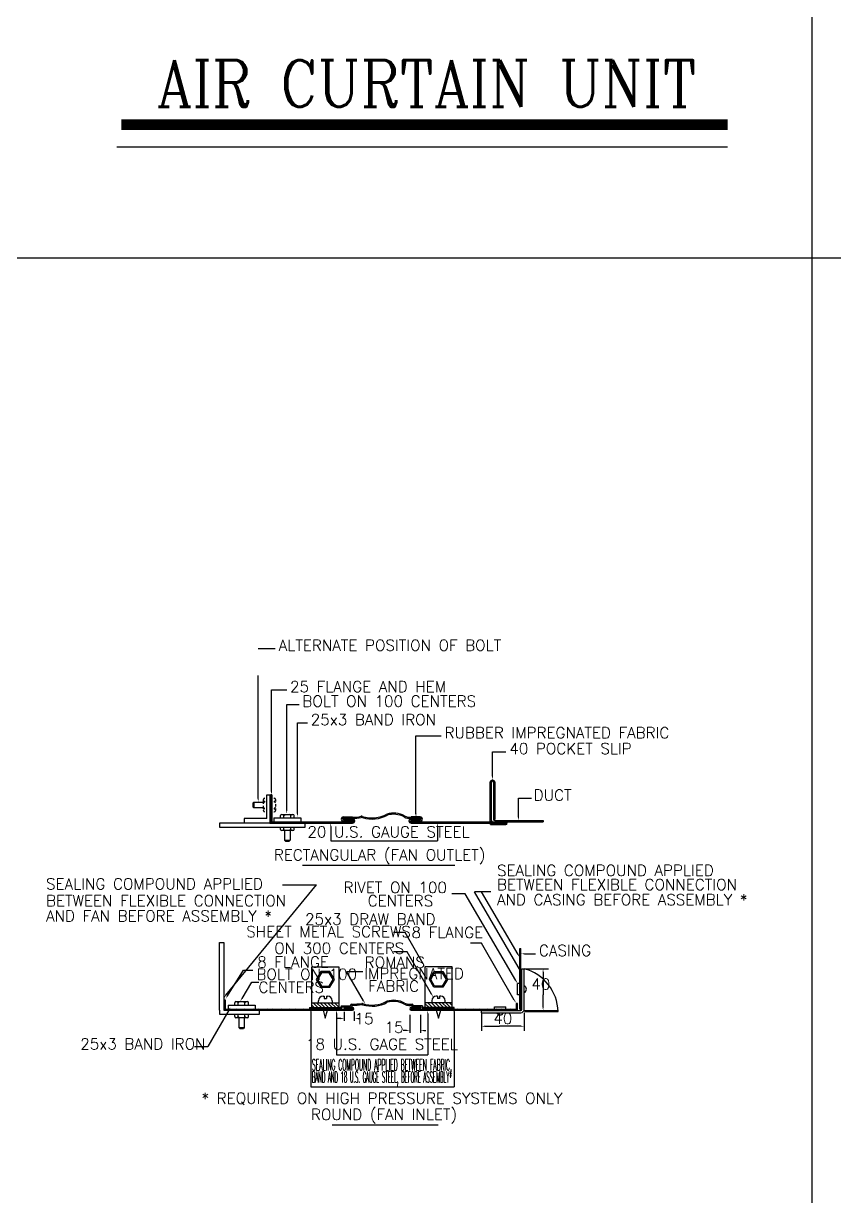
# Model space of a CAD drawing. Extents: x 594 to 813, y 174 to 240.
# Drawn here: x 631.46 to 639.49, y 210.34 to 221.95 of the extents above; entities that cross this region are included whole.
import ezdxf
from ezdxf.enums import TextEntityAlignment as Align

# ---------------------------------------------------------------- set-up
doc = ezdxf.new("R2010")
doc.units = 0
doc.header["$MEASUREMENT"] = 0
doc.linetypes.add('DASH3', pattern=[200, 100, -100])
doc.layers.get('0').update_dxf_attribs({"linetype": 'CONTINUOUS', "lineweight": 30})
for name, color, linetype in [('10_AC-TEXT', 3, 'CONTINUOUS'), ('LIGHT', 7, 'CONTINUOUS'), ('LIN-2', 7, 'CONTINUOUS'), ('T-TEXT', 3, 'CONTINUOUS'), ('Z20', 2, 'CONTINUOUS')]:
    doc.layers.add(name, color=color, linetype=linetype)
doc.layers.add('2', color=2, linetype='CONTINUOUS', lineweight=25)
doc.layers.add('AC.REF(S). PIPING', color=3, linetype='CONTINUOUS', lineweight=30)
doc.styles.add('AC', font='romans.shx', dxfattribs={"height": 0.2})
doc.styles.add('ROMANT', font='romanc.shx')

# ---------------------------------------------------------------- blocks, each defined once
blk = doc.blocks.new('*X234')
at = {"color": 0}
for p, q in [((7087, 23937), (7041, 23984)), ((7087, 23849), (7037, 23899)), ((7087, 23760), (7037, 23810)), ((7087, 23672), (7037, 23722)), ((7087, 23584), (7037, 23634)), ((7087, 23495), (7037, 23545)), ((7087, 23407), (7037, 23457)), ((7087, 23318), (7037, 23368)), ((7087, 23230), (7037, 23280)), ((7087, 23142), (7037, 23192)), ((7087, 23053), (7037, 23103)), ((7087, 22965), (7037, 23015)), ((7087, 22876), (7037, 22926)), ((7087, 22788), (7037, 22838))]:
    blk.add_line(p, q, dxfattribs=at)
blk = doc.blocks.new('*X235')
at = {"color": 0}
for p, q in [((10332, 22884), (10382, 22934)), ((10421, 22884), (10471, 22934)), ((10509, 22884), (10559, 22934)), ((10598, 22884), (10648, 22934))]:
    blk.add_line(p, q, dxfattribs=at)
blk = doc.blocks.new('A$C5DD3573E')
at = {"color": 7}
blk.add_line((-21708.841, -27.438), (-21708.841, -24087.558), dxfattribs=at)
at = {"layer": '10_AC-TEXT'}
blk.add_line((-25636.649, -17445.739), (-24767.842, -17445.739), dxfattribs=at)
at = {"layer": '2'}
blk.add_line((-27397.171, -9442.087), (-22398.772, -9442.087), dxfattribs=at)
at = {"layer": '2', "const_width": 86.713}
blk.add_lwpolyline([(-27361.211, -9262.41), (-22398.772, -9262.41)], dxfattribs=at)
at = {"layer": 'LIN-2', "color": 2}
for p, q in [((-24341.803, -14960.014), (-24341.803, -14640.512)), ((-24332.565, -14956.445), (-24332.565, -14643.284)), ((-24327.022, -14625.732), (-24319.632, -14625.732)), ((-24324.251, -14634.97), (-24322.404, -14634.97)), ((-24314.09, -14643.284), (-24314.09, -14947.207)), ((-24304.852, -14640.512), (-24304.852, -14947.207)), ((-26198.633, -14819.747), (-26198.633, -14782.775)), ((-26189.395, -14773.537), (-26185.784, -14773.537)), ((-26177.117, -14773.537), (-26170.919, -14773.537)), ((-26170.919, -14939.817), (-26170.919, -14745.823)), ((-26170.919, -14745.823), (-26146.901, -14745.823)), ((-26146.901, -14745.823), (-26146.901, -14976.768)), ((-26146.901, -14745.823), (-26137.663, -14745.823)), ((-26137.663, -14745.823), (-26137.663, -14976.768)), ((-26128.425, -14745.823), (-26137.663, -14745.823)), ((-26137.663, -14758.232), (-26128.425, -14748.995)), ((-26137.663, -14781.095), (-26128.425, -14771.857)), ((-26128.425, -14745.823), (-26128.425, -14967.531)), ((-26128.425, -14773.537), (-26125.048, -14773.537)), ((-26112.528, -14773.537), (-26109.95, -14773.537)), ((-26100.712, -14782.775), (-26100.712, -14800.902)), ((-26189.395, -14801.25), (-26198.633, -14791.547)), ((-26189.395, -14801.25), (-26198.633, -14810.953)), ((-26198.633, -14859.759), (-26198.633, -14835.037)), ((-26189.395, -14856.677), (-26198.633, -14846.974)), ((-26189.395, -14856.677), (-26198.633, -14866.38)), ((-26198.633, -14875.153), (-26198.633, -14870.363)), ((-26189.395, -14801.25), (-26183.865, -14801.25)), ((-26189.395, -14856.677), (-26185.784, -14856.677)), ((-26176.141, -14801.25), (-26170.919, -14801.25)), ((-26176.141, -14856.677), (-26170.919, -14856.677)), ((-26137.663, -14803.957), (-26128.425, -14794.719)), ((-26137.663, -14826.82), (-26128.425, -14817.582)), ((-26137.663, -14849.682), (-26128.425, -14840.444)), ((-26137.663, -14872.544), (-26128.425, -14863.307)), ((-26128.425, -14801.25), (-26124.089, -14801.25)), ((-26128.425, -14856.677), (-26125.048, -14856.677)), ((-26114.446, -14856.677), (-26109.95, -14856.677)), ((-26113.487, -14801.25), (-26109.95, -14801.25)), ((-26109.95, -14801.25), (-26100.712, -14791.547)), ((-26109.95, -14801.25), (-26100.712, -14810.953)), ((-26109.95, -14856.677), (-26100.712, -14846.974)), ((-26109.95, -14856.677), (-26100.712, -14866.38)), ((-26100.712, -14820.919), (-26100.712, -14839.763)), ((-26100.712, -14856.245), (-26100.712, -14875.153)), ((-26170.919, -14939.817), (-26355.675, -14939.817)), ((-26355.675, -14939.817), (-26355.675, -14976.768)), ((-26189.395, -14884.39), (-26188.678, -14884.39)), ((-26176.141, -14884.39), (-26170.919, -14884.39)), ((-26137.663, -14895.407), (-26128.425, -14886.169)), ((-26137.663, -14918.269), (-26128.425, -14909.031)), ((-26137.663, -14941.132), (-26128.425, -14931.894)), ((-26137.663, -14963.994), (-26128.425, -14954.756)), ((-26137.374, -14976.768), (-26128.136, -14967.531)), ((-26128.425, -14884.39), (-26124.089, -14884.39)), ((-26128.425, -14967.531), (-25468.846, -14967.531)), ((-26121.043, -14976.768), (-26111.805, -14967.531)), ((-26114.446, -14884.39), (-26109.95, -14884.39)), ((-26113.645, -14934.275), (-26113.645, -14967.531)), ((-26113.645, -14934.275), (-25891.938, -14934.275)), ((-26104.713, -14976.768), (-26095.475, -14967.531)), ((-26088.383, -14976.768), (-26079.145, -14967.531)), ((-26072.052, -14976.768), (-26062.815, -14967.531)), ((-26058.218, -14934.275), (-26058.218, -14915.799)), ((-26055.722, -14976.768), (-26046.484, -14967.531)), ((-26048.98, -14906.561), (-25956.602, -14906.561)), ((-26030.505, -14915.799), (-26040.208, -14906.561)), ((-26039.392, -14976.768), (-26030.154, -14967.531)), ((-26030.505, -14915.799), (-26020.802, -14906.561)), ((-26030.505, -14934.275), (-26030.505, -14915.799)), ((-26023.062, -14976.768), (-26013.824, -14967.531)), ((-26006.731, -14976.768), (-25997.493, -14967.531)), ((-25990.401, -14976.768), (-25981.163, -14967.531)), ((-25975.078, -14915.799), (-25984.781, -14906.561)), ((-25975.078, -14915.799), (-25965.375, -14906.561)), ((-25975.078, -14934.275), (-25975.078, -14915.799)), ((-25974.071, -14976.768), (-25964.833, -14967.531)), ((-25957.74, -14976.768), (-25948.503, -14967.531)), ((-25947.365, -14934.275), (-25947.365, -14915.799)), ((-25941.41, -14976.768), (-25932.172, -14967.531)), ((-25925.08, -14976.768), (-25915.842, -14967.531)), ((-25908.75, -14976.768), (-25899.512, -14967.531)), ((-25892.419, -14976.768), (-25883.182, -14967.531)), ((-25891.938, -14934.275), (-25891.938, -14967.531)), ((-25876.089, -14976.768), (-25866.851, -14967.531)), ((-25859.759, -14976.768), (-25850.521, -14967.531)), ((-25843.428, -14976.768), (-25834.191, -14967.531)), ((-25827.098, -14976.768), (-25817.86, -14967.531)), ((-25810.768, -14976.768), (-25801.53, -14967.531)), ((-25794.438, -14976.768), (-25785.2, -14967.531)), ((-25778.107, -14976.768), (-25768.87, -14967.531)), ((-25761.777, -14976.768), (-25752.539, -14967.531)), ((-25745.447, -14976.768), (-25736.209, -14967.531)), ((-25729.117, -14976.768), (-25719.879, -14967.531)), ((-25712.786, -14976.768), (-25703.548, -14967.531)), ((-25696.456, -14976.768), (-25687.218, -14967.531)), ((-25680.126, -14976.768), (-25670.888, -14967.531)), ((-25663.795, -14976.768), (-25654.558, -14967.531)), ((-25647.465, -14976.768), (-25638.227, -14967.531)), ((-25631.135, -14976.768), (-25621.897, -14967.531)), ((-25614.805, -14976.768), (-25605.567, -14967.531)), ((-25598.474, -14976.768), (-25589.237, -14967.531)), ((-25582.144, -14976.768), (-25572.906, -14967.531)), ((-25565.814, -14976.768), (-25556.576, -14967.531)), ((-25549.483, -14976.768), (-25540.246, -14967.531)), ((-25542.749, -14925.961), (-25468.846, -14925.961)), ((-25542.749, -14935.198), (-25469.506, -14935.198)), ((-25542.749, -14953.674), (-25468.846, -14953.674)), ((-25542.749, -14962.912), (-25468.846, -14962.912)), ((-25542.357, -14939.817), (-25468.846, -14939.817)), ((-25542.357, -14939.817), (-25542.357, -14949.055)), ((-25542.357, -14949.055), (-25468.846, -14949.055)), ((-25533.153, -14976.768), (-25523.915, -14967.531)), ((-25516.823, -14976.768), (-25507.585, -14967.531)), ((-25500.493, -14976.768), (-25491.255, -14967.531)), ((-25489.11, -14949.055), (-25479.872, -14939.817)), ((-25484.162, -14976.768), (-25474.925, -14967.531)), ((-25472.779, -14949.055), (-25464.149, -14940.424)), ((-25468.846, -14953.674), (-25468.846, -14962.912)), ((-25467.803, -14976.739), (-25450.4, -14959.337)), ((-25460.928, -14953.534), (-25454.298, -14946.904)), ((-25006.891, -14956.745), (-24990.028, -14939.882)), ((-25003.232, -14969.417), (-24996.57, -14962.754)), ((-24993.546, -14976.061), (-24985.016, -14967.531)), ((-24914.578, -14925.961), (-24988.481, -14925.961)), ((-24914.97, -14939.817), (-24988.481, -14939.817)), ((-24914.97, -14949.055), (-24988.481, -14949.055)), ((-24914.578, -14953.674), (-24988.481, -14953.674)), ((-24988.481, -14953.674), (-24988.481, -14962.912)), ((-24988.481, -14954.665), (-24987.49, -14953.674)), ((-24914.578, -14962.912), (-24988.481, -14962.912)), ((-24988.481, -14967.531), (-24213.684, -14967.531)), ((-24914.578, -14935.198), (-24987.416, -14935.198)), ((-24982.871, -14949.055), (-24973.633, -14939.817)), ((-24977.924, -14976.768), (-24968.686, -14967.531)), ((-24966.541, -14949.055), (-24957.303, -14939.817)), ((-24961.593, -14976.768), (-24952.356, -14967.531)), ((-24950.21, -14949.055), (-24940.973, -14939.817)), ((-24945.263, -14976.768), (-24936.025, -14967.531)), ((-24933.88, -14949.055), (-24924.642, -14939.817)), ((-24928.933, -14976.768), (-24919.695, -14967.531)), ((-24917.55, -14949.055), (-24914.97, -14946.475)), ((-24914.97, -14939.817), (-24914.97, -14949.055)), ((-24912.603, -14976.768), (-24903.365, -14967.531)), ((-24896.272, -14976.768), (-24887.035, -14967.531)), ((-24879.942, -14976.768), (-24870.704, -14967.531)), ((-24863.612, -14976.768), (-24854.374, -14967.531)), ((-24847.281, -14976.768), (-24838.044, -14967.531)), ((-24830.951, -14976.768), (-24821.713, -14967.531)), ((-24814.621, -14976.768), (-24805.383, -14967.531)), ((-24798.291, -14976.768), (-24789.053, -14967.531)), ((-24781.96, -14976.768), (-24772.723, -14967.531)), ((-24765.63, -14976.768), (-24756.392, -14967.531)), ((-24749.3, -14976.768), (-24740.062, -14967.531)), ((-24732.97, -14976.768), (-24723.732, -14967.531)), ((-24716.639, -14976.768), (-24707.401, -14967.531)), ((-24700.309, -14976.768), (-24691.071, -14967.531)), ((-24683.979, -14976.768), (-24674.741, -14967.531)), ((-24667.648, -14976.768), (-24658.411, -14967.531)), ((-24651.318, -14976.768), (-24642.08, -14967.531)), ((-24634.988, -14976.768), (-24625.75, -14967.531)), ((-24618.658, -14976.768), (-24609.42, -14967.531)), ((-24602.327, -14976.768), (-24593.089, -14967.531)), ((-24585.997, -14976.768), (-24576.759, -14967.531)), ((-24569.667, -14976.768), (-24560.429, -14967.531)), ((-24553.336, -14976.768), (-24544.099, -14967.531)), ((-24537.006, -14976.768), (-24527.768, -14967.531)), ((-24520.676, -14976.768), (-24511.438, -14967.531)), ((-24504.346, -14976.768), (-24495.108, -14967.531)), ((-24488.015, -14976.768), (-24478.778, -14967.531)), ((-24471.685, -14976.768), (-24462.447, -14967.531)), ((-24455.355, -14976.768), (-24446.117, -14967.531)), ((-24439.025, -14976.768), (-24429.787, -14967.531)), ((-24422.694, -14976.768), (-24413.456, -14967.531)), ((-24406.364, -14976.768), (-24397.126, -14967.531)), ((-24390.034, -14976.768), (-24380.796, -14967.531)), ((-24373.703, -14976.768), (-24364.466, -14967.531)), ((-24357.373, -14976.768), (-24348.135, -14967.531)), ((-24341.043, -14976.768), (-24331.805, -14967.531)), ((-24324.713, -14976.768), (-24315.475, -14967.531)), ((-24323.327, -14965.683), (-23907.626, -14965.683)), ((-24314.09, -14947.207), (-24304.852, -14947.207)), ((-24308.382, -14976.768), (-24299.144, -14967.531)), ((-24304.852, -14956.445), (-23907.626, -14956.445)), ((-24292.052, -14976.768), (-24282.814, -14967.531)), ((-24275.722, -14976.768), (-24266.484, -14967.531)), ((-24259.391, -14976.768), (-24250.154, -14967.531)), ((-24243.061, -14976.768), (-24233.823, -14967.531)), ((-24226.731, -14976.768), (-24217.493, -14967.531)), ((-24221.486, -14987.854), (-24205.416, -14971.784)), ((-23907.626, -14956.445), (-23907.626, -14965.683)), ((-26146.901, -14976.768), (-26558.907, -14976.768)), ((-26558.907, -14976.768), (-26558.907, -15010.025)), ((-26558.907, -15010.025), (-25856.834, -15010.025)), ((-26146.901, -14976.768), (-26137.663, -14976.768)), ((-26137.663, -14976.768), (-26128.425, -14976.768)), ((-26128.425, -14976.768), (-25468.846, -14976.768)), ((-26058.218, -15028.5), (-26058.218, -15010.025)), ((-25956.602, -15037.738), (-26048.98, -15037.738)), ((-26030.505, -15028.5), (-26040.208, -15037.738)), ((-26030.505, -15028.5), (-26030.505, -15010.025)), ((-26030.505, -15028.5), (-26020.802, -15037.738)), ((-26024.662, -15037.738), (-26024.662, -15040.277)), ((-25975.078, -15028.5), (-25984.781, -15037.738)), ((-25975.078, -15028.5), (-25975.078, -15010.025)), ((-25975.078, -15028.5), (-25965.375, -15037.738)), ((-25947.365, -15028.5), (-25947.365, -15010.025)), ((-25856.834, -15010.025), (-25856.834, -14976.768)), ((-24988.481, -14976.768), (-24213.684, -14976.768)), ((-24340.009, -14987.854), (-24340.009, -14978.616)), ((-24340.009, -14978.616), (-24213.684, -14978.616)), ((-24340.009, -14987.854), (-24213.684, -14987.854)), ((-24335.798, -14987.854), (-24326.56, -14978.616)), ((-24319.468, -14987.854), (-24310.23, -14978.616)), ((-24303.137, -14987.854), (-24293.9, -14978.616)), ((-24286.807, -14987.854), (-24277.569, -14978.616)), ((-24270.477, -14987.854), (-24261.239, -14978.616)), ((-24254.147, -14987.854), (-24244.909, -14978.616)), ((-24237.816, -14987.854), (-24228.578, -14978.616)), ((-26558.907, -16508.224), (-26558.907, -15953.956)), ((-26558.907, -15953.956), (-26521.956, -15953.956)), ((-26521.956, -15953.956), (-26521.956, -16508.224)), ((-24100.357, -16500.834), (-24100.357, -16001.993)), ((-24100.357, -16001.993), (-24091.119, -16001.993)), ((-24091.119, -16500.834), (-24091.119, -16001.993)), ((-25802.429, -16153.493), (-25580.722, -16153.493)), ((-25802.429, -16486.054), (-25802.429, -16153.493)), ((-25580.722, -16153.493), (-25580.722, -16486.054)), ((-24654.625, -16153.493), (-24876.332, -16153.493)), ((-24876.332, -16153.493), (-24876.332, -16486.054)), ((-24654.625, -16486.054), (-24654.625, -16153.493)), ((-24081.881, -16500.834), (-24081.881, -16168.273)), ((-24081.881, -16168.273), (-24063.405, -16168.273)), ((-24063.405, -16501.541), (-24063.405, -16168.273)), ((-24063.405, -16168.273), (-23863.574, -16168.273)), ((-24118.832, -16382.59), (-24118.832, -16290.212)), ((-24100.357, -16290.212), (-24118.832, -16290.212)), ((-24081.881, -16317.926), (-24091.119, -16317.926)), ((-25710.051, -16393.676), (-25700.813, -16393.676)), ((-25700.813, -16393.676), (-25700.813, -16412.151)), ((-25700.813, -16412.151), (-25682.338, -16412.151)), ((-25682.338, -16393.676), (-25673.1, -16393.676)), ((-25682.338, -16393.676), (-25682.338, -16412.151)), ((-24774.716, -16393.676), (-24783.954, -16393.676)), ((-24774.716, -16393.676), (-24774.716, -16412.151)), ((-24756.241, -16412.151), (-24774.716, -16412.151)), ((-24747.003, -16393.676), (-24756.241, -16393.676)), ((-24756.241, -16393.676), (-24756.241, -16412.151)), ((-24100.357, -16382.59), (-24118.832, -16382.59)), ((-24081.881, -16354.877), (-24091.119, -16354.877)), ((-26558.907, -16508.224), (-26558.907, -16541.48)), ((-26521.335, -16423.043), (-26512.097, -16423.043)), ((-26521.335, -16423.043), (-26521.335, -16508.224)), ((-26521.335, -16444.642), (-26512.097, -16435.405)), ((-26521.335, -16467.505), (-26512.097, -16458.267)), ((-26521.335, -16490.367), (-26512.097, -16481.129)), ((-26521.335, -16508.224), (-25468.846, -16508.224)), ((-26521.335, -16508.224), (-26502.859, -16508.224)), ((-26520.902, -16508.224), (-26512.097, -16499.419)), ((-26512.097, -16423.043), (-26512.097, -16508.224)), ((-26512.097, -16498.986), (-25468.846, -16498.986)), ((-26498.521, -16508.224), (-26507.759, -16498.986)), ((-26480.231, -16508.224), (-26489.469, -16498.986)), ((-26488.079, -16465.73), (-26488.079, -16498.986)), ((-26488.079, -16465.73), (-26266.371, -16465.73)), ((-26457.368, -16508.224), (-26466.606, -16498.986)), ((-26434.506, -16508.224), (-26443.744, -16498.986)), ((-26432.652, -16465.73), (-26432.652, -16447.255)), ((-26423.414, -16438.017), (-26331.036, -16438.017)), ((-26411.644, -16508.224), (-26420.881, -16498.986)), ((-26404.938, -16447.255), (-26414.641, -16438.017)), ((-26404.938, -16447.255), (-26395.236, -16438.017)), ((-26404.938, -16465.73), (-26404.938, -16447.255)), ((-26388.781, -16508.224), (-26398.019, -16498.986)), ((-26365.919, -16508.224), (-26375.157, -16498.986)), ((-26349.512, -16447.255), (-26359.214, -16438.017)), ((-26343.056, -16508.224), (-26352.294, -16498.986)), ((-26349.512, -16447.255), (-26339.809, -16438.017)), ((-26349.512, -16465.73), (-26349.512, -16447.255)), ((-26320.194, -16508.224), (-26329.432, -16498.986)), ((-26321.798, -16465.73), (-26321.798, -16447.255)), ((-26297.332, -16508.224), (-26306.569, -16498.986)), ((-26274.469, -16508.224), (-26283.707, -16498.986)), ((-26266.371, -16465.73), (-26266.371, -16498.986)), ((-26251.607, -16508.224), (-26260.845, -16498.986)), ((-26228.744, -16508.224), (-26237.982, -16498.986)), ((-26231.268, -16541.48), (-26231.268, -16508.224)), ((-26205.882, -16508.224), (-26215.12, -16498.986)), ((-26183.02, -16508.224), (-26192.258, -16498.986)), ((-26160.157, -16508.224), (-26169.395, -16498.986)), ((-26137.295, -16508.224), (-26146.533, -16498.986)), ((-26114.433, -16508.224), (-26123.67, -16498.986)), ((-26091.57, -16508.224), (-26100.808, -16498.986)), ((-26068.708, -16508.224), (-26077.946, -16498.986)), ((-26045.845, -16508.224), (-26055.083, -16498.986)), ((-26022.983, -16508.224), (-26032.221, -16498.986)), ((-26000.121, -16508.224), (-26009.358, -16498.986)), ((-25977.258, -16508.224), (-25986.496, -16498.986)), ((-25954.396, -16508.224), (-25963.634, -16498.986)), ((-25931.533, -16508.224), (-25940.771, -16498.986)), ((-25908.671, -16508.224), (-25917.909, -16498.986)), ((-25885.809, -16508.224), (-25895.046, -16498.986)), ((-25862.946, -16508.224), (-25872.184, -16498.986)), ((-25840.084, -16508.224), (-25849.322, -16498.986)), ((-25817.221, -16508.224), (-25826.459, -16498.986)), ((-25820.905, -16486.054), (-25571.484, -16486.054)), ((-25820.905, -16486.054), (-25820.905, -16495.291)), ((-25820.905, -16495.291), (-25566.865, -16495.291)), ((-25794.359, -16508.224), (-25803.597, -16498.986)), ((-25802.429, -16449.102), (-25580.722, -16449.102)), ((-25785.717, -16484.206), (-25800.581, -16469.341)), ((-25756.322, -16484.206), (-25789.578, -16450.95)), ((-25771.497, -16508.224), (-25780.734, -16498.986)), ((-25726.928, -16484.206), (-25760.184, -16450.95)), ((-25748.634, -16508.224), (-25757.872, -16498.986)), ((-25747.002, -16449.102), (-25747.002, -16430.627)), ((-25725.772, -16508.224), (-25735.01, -16498.986)), ((-25697.533, -16484.206), (-25730.789, -16450.95)), ((-25702.91, -16508.224), (-25712.147, -16498.986)), ((-25710.051, -16508.224), (-25691.575, -16572.889)), ((-25668.139, -16484.206), (-25701.395, -16450.95)), ((-25691.575, -16572.889), (-25673.1, -16508.224)), ((-25680.047, -16508.224), (-25689.285, -16498.986)), ((-25638.744, -16484.206), (-25672, -16450.95)), ((-25657.185, -16508.224), (-25666.423, -16498.986)), ((-25634.322, -16508.224), (-25643.56, -16498.986)), ((-25609.35, -16484.206), (-25642.606, -16450.95)), ((-25636.149, -16430.627), (-25636.149, -16449.102)), ((-25611.46, -16508.224), (-25620.698, -16498.986)), ((-25582.569, -16481.592), (-25613.211, -16450.95)), ((-25588.598, -16508.224), (-25597.835, -16498.986)), ((-25582.569, -16452.198), (-25583.817, -16450.95)), ((-25565.735, -16508.224), (-25574.973, -16498.986)), ((-25562.246, -16471.273), (-25484.265, -16471.273)), ((-25562.246, -16471.273), (-25562.246, -16476.816)), ((-25553.008, -16480.511), (-25475.027, -16480.511)), ((-25553.008, -16480.511), (-25553.008, -16481.435)), ((-25542.873, -16508.224), (-25552.111, -16498.986)), ((-25537.499, -16485.13), (-25468.846, -16485.13)), ((-25537.499, -16485.13), (-25537.499, -16494.368)), ((-25533.867, -16494.368), (-25537.499, -16490.736)), ((-25537.499, -16494.368), (-25468.846, -16494.368)), ((-25520.01, -16508.224), (-25529.248, -16498.986)), ((-25511.005, -16494.368), (-25520.243, -16485.13)), ((-25497.148, -16508.224), (-25506.386, -16498.986)), ((-25488.142, -16494.368), (-25497.38, -16485.13)), ((-25484.265, -16468.698), (-25484.265, -16471.273)), ((-25474.286, -16508.224), (-25483.523, -16498.986)), ((-25475.027, -16472.395), (-25475.027, -16480.511)), ((-25458.29, -16501.357), (-25474.518, -16485.13)), ((-25007.686, -16468.7), (-24985.722, -16468.7)), ((-25007.683, -16459.46), (-24982.026, -16459.46)), ((-24985.17, -16494.368), (-24993.25, -16486.287)), ((-24988.481, -16498.986), (-24213.684, -16498.986)), ((-24988.481, -16508.224), (-24213.684, -16508.224)), ((-24914.416, -16485.13), (-24987.927, -16485.13)), ((-24914.416, -16494.368), (-24987.927, -16494.368)), ((-24982.026, -16472.395), (-24982.026, -16480.511)), ((-24904.045, -16480.511), (-24982.026, -16480.511)), ((-24971.313, -16508.224), (-24980.551, -16498.986)), ((-24972.789, -16468.698), (-24972.789, -16471.273)), ((-24894.808, -16471.273), (-24972.789, -16471.273)), ((-24962.307, -16494.368), (-24971.545, -16485.13)), ((-24948.451, -16508.224), (-24957.688, -16498.986)), ((-24939.445, -16494.368), (-24948.683, -16485.13)), ((-24925.588, -16508.224), (-24934.826, -16498.986)), ((-24916.583, -16494.368), (-24925.82, -16485.13)), ((-24914.416, -16485.13), (-24914.416, -16494.368)), ((-24902.726, -16508.224), (-24911.964, -16498.986)), ((-24904.045, -16480.511), (-24904.045, -16481.435)), ((-24894.808, -16471.273), (-24894.808, -16476.816)), ((-24890.321, -16495.291), (-24636.149, -16495.291)), ((-24879.863, -16508.224), (-24889.101, -16498.986)), ((-24636.149, -16486.054), (-24885.57, -16486.054)), ((-24654.625, -16449.102), (-24876.332, -16449.102)), ((-24845.093, -16484.206), (-24874.484, -16454.814)), ((-24857.001, -16508.224), (-24866.239, -16498.986)), ((-24815.698, -16484.206), (-24848.954, -16450.95)), ((-24834.139, -16508.224), (-24843.376, -16498.986)), ((-24820.905, -16430.627), (-24820.905, -16449.102)), ((-24811.276, -16508.224), (-24820.514, -16498.986)), ((-24786.304, -16484.206), (-24819.56, -16450.95)), ((-24788.414, -16508.224), (-24797.652, -16498.986)), ((-24756.909, -16484.206), (-24790.165, -16450.95)), ((-24765.552, -16508.224), (-24774.789, -16498.986)), ((-24727.515, -16484.206), (-24760.771, -16450.95)), ((-24742.689, -16508.224), (-24751.927, -16498.986)), ((-24698.12, -16484.206), (-24731.376, -16450.95)), ((-24719.827, -16508.224), (-24729.065, -16498.986)), ((-24710.052, -16449.102), (-24710.052, -16430.627)), ((-24696.964, -16508.224), (-24706.202, -16498.986)), ((-24668.726, -16484.206), (-24701.982, -16450.95)), ((-24674.102, -16508.224), (-24683.34, -16498.986)), ((-24656.472, -16467.065), (-24672.587, -16450.95)), ((-24651.24, -16508.224), (-24660.477, -16498.986)), ((-24628.377, -16508.224), (-24637.615, -16498.986)), ((-24636.149, -16495.291), (-24636.149, -16486.054)), ((-24605.515, -16508.224), (-24614.753, -16498.986)), ((-24582.652, -16508.224), (-24591.89, -16498.986)), ((-24559.79, -16508.224), (-24569.028, -16498.986)), ((-24536.928, -16508.224), (-24546.165, -16498.986)), ((-24514.065, -16508.224), (-24523.303, -16498.986)), ((-24491.203, -16508.224), (-24500.441, -16498.986)), ((-24468.34, -16508.224), (-24477.578, -16498.986)), ((-24445.478, -16508.224), (-24454.716, -16498.986)), ((-24422.616, -16508.224), (-24431.853, -16498.986)), ((-24414.442, -16528.547), (-24414.442, -16510.072)), ((-24414.442, -16510.072), (-24213.684, -16510.072)), ((-24399.753, -16508.224), (-24408.991, -16498.986)), ((-24376.891, -16508.224), (-24386.129, -16498.986)), ((-24354.028, -16508.224), (-24363.266, -16498.986)), ((-24331.166, -16508.224), (-24340.404, -16498.986)), ((-24308.304, -16508.224), (-24317.542, -16498.986)), ((-24307.482, -16480.511), (-24215.104, -16480.511)), ((-24307.482, -16498.986), (-24307.482, -16480.511)), ((-24285.441, -16508.224), (-24294.679, -16498.986)), ((-24262.579, -16508.224), (-24271.817, -16498.986)), ((-24239.717, -16508.224), (-24248.954, -16498.986)), ((-24216.854, -16508.224), (-24226.092, -16498.986)), ((-24215.104, -16498.986), (-24215.104, -16480.511)), ((-24213.684, -16498.986), (-24128.07, -16498.986)), ((-24213.684, -16508.224), (-24118.832, -16508.224)), ((-24213.684, -16510.072), (-24091.119, -16510.072)), ((-24193.992, -16508.224), (-24203.23, -16498.986)), ((-24171.129, -16508.224), (-24180.367, -16498.986)), ((-24148.267, -16508.224), (-24157.505, -16498.986)), ((-24125.405, -16508.224), (-24134.642, -16498.986)), ((-24118.832, -16452.797), (-24128.07, -16452.797)), ((-24128.07, -16452.797), (-24128.07, -16498.986)), ((-24118.832, -16469.072), (-24128.07, -16459.834)), ((-24118.832, -16491.934), (-24128.07, -16482.696)), ((-24118.832, -16508.224), (-24118.832, -16452.797)), ((-24100.357, -16500.834), (-24091.119, -16500.834)), ((-24061.45, -16510.072), (-23786.662, -16510.072)), ((-26558.907, -16541.48), (-26231.268, -16541.48)), ((-26432.652, -16559.956), (-26432.652, -16541.48)), ((-26331.036, -16569.194), (-26423.414, -16569.194)), ((-26404.938, -16559.956), (-26414.641, -16569.194)), ((-26404.938, -16559.956), (-26404.938, -16541.48)), ((-26404.938, -16559.956), (-26395.236, -16569.194)), ((-26399.425, -16570.99), (-26399.425, -16573.529)), ((-26349.512, -16559.956), (-26359.214, -16569.194)), ((-26349.512, -16559.956), (-26349.512, -16541.48)), ((-26349.512, -16559.956), (-26339.809, -16569.194)), ((-26321.798, -16559.956), (-26321.798, -16541.48)), ((-24414.442, -16528.547), (-24090.412, -16528.547)), ((-24061.45, -16519.31), (-23786.21, -16519.31))]:
    blk.add_line(p, q, dxfattribs=at)
at = {"layer": 'LIN-2', "color": 2, "linetype": 'DASH3'}
for p, q in [((-26278.041, -14807.105), (-26285.432, -14814.495)), ((-26285.432, -14814.495), (-26285.432, -14844.26)), ((-26278.041, -14851.65), (-26285.432, -14844.26)), ((-26278.041, -14807.105), (-26278.041, -14851.65)), ((-26198.633, -14807.105), (-26278.041, -14807.105)), ((-26198.633, -14851.65), (-26278.041, -14851.65)), ((-26024.662, -15037.738), (-26024.662, -15117.147)), ((-25980.116, -15037.738), (-25980.116, -15117.147)), ((-26024.662, -15117.147), (-26017.272, -15124.537)), ((-26024.662, -15117.147), (-25980.116, -15117.147)), ((-26017.272, -15124.537), (-25987.506, -15124.537)), ((-25980.116, -15117.147), (-25987.506, -15124.537)), ((-26399.425, -16570.99), (-26399.425, -16650.399)), ((-26354.879, -16570.99), (-26354.879, -16650.399)), ((-26399.425, -16650.399), (-26354.879, -16650.399)), ((-26399.425, -16650.399), (-26392.034, -16657.789)), ((-26392.034, -16657.789), (-26362.269, -16657.789)), ((-26354.879, -16650.399), (-26362.269, -16657.789))]:
    blk.add_line(p, q, dxfattribs=at)
at = {"layer": 'LIN-2', "color": 2}
for points in [[(-25728.527, -16191.938), (-25765.478, -16255.94), (-25728.527, -16319.941), (-25654.624, -16319.941), (-25617.673, -16255.94), (-25654.624, -16191.938)], [(-25723.193, -16201.176), (-25754.811, -16255.94), (-25723.193, -16310.703), (-25659.958, -16310.703), (-25628.34, -16255.94), (-25659.958, -16201.176)], [(-24728.527, -16191.938), (-24691.576, -16255.94), (-24728.527, -16319.941), (-24802.43, -16319.941), (-24839.381, -16255.94), (-24802.43, -16191.938)], [(-24733.861, -16201.176), (-24702.243, -16255.94), (-24733.861, -16310.703), (-24797.096, -16310.703), (-24828.714, -16255.94), (-24797.096, -16201.176)]]:
    blk.add_lwpolyline(points, close=True, dxfattribs=at)
for centre, radius, start, end in [((-24327.022, -14640.512), 14.78, 90, 180), ((-24324.251, -14643.284), 8.314, 90, 180), ((-24322.404, -14643.284), 8.314, 0, 90), ((-24319.632, -14640.512), 14.78, 0, 90), ((-26189.395, -14782.775), 9.238, 90, 180), ((-26109.95, -14782.775), 9.238, 0, 90), ((-26189.395, -14875.153), 9.238, 180, 270), ((-26109.95, -14875.153), 9.238, 270, 0), ((-26048.98, -14915.799), 9.238, 90, 180), ((-25956.602, -14915.799), 9.238, 0, 90), ((-25542.749, -14944.436), 18.476, 90, 270), ((-25542.749, -14944.436), 9.238, 90, 270), ((-25443.553, -14752.011), 185.017, 261.9363547, 284.556114), ((-25443.553, -14752.011), 175.779, 261.7268146, 285.3433214), ((-25468.846, -14958.293), 18.476, 270, 90), ((-25468.846, -14958.293), 9.238, 270, 90), ((-25392.41, -14948.972), 18.476, 72.2845938, 104.556114), ((-25392.153, -14939.342), 18.476, 71.7089544, 105.3433214), ((-25308.258, -14685.532), 258.078, 252.2845938, 299.0030813), ((-25308.258, -14685.532), 248.84, 251.7089544, 299.0030813), ((-25133.601, -15087.922), 192.487, 61.704687, 106.2940195), ((-25133.601, -15087.922), 183.249, 61.704687, 106.2940195), ((-25005.868, -14853.826), 83.438, 240.5426219, 282.776778), ((-25005.868, -14853.826), 74.2, 240.5426219, 283.5523269), ((-24988.481, -14958.293), 18.476, 90, 270), ((-24988.481, -14958.293), 9.238, 90, 270), ((-24914.578, -14944.436), 18.476, 270, 90), ((-24914.578, -14944.436), 9.238, 270, 90), ((-24332.712, -14958.44), 9.226, 189.8242021, 260.1757979), ((-24323.327, -14956.445), 9.238, 180, 270), ((-24304.852, -14947.207), 9.238, 180, 270), ((-24213.684, -14977.692), 10.162, 270, 90), ((-26048.98, -15028.5), 9.238, 180, 270), ((-25956.602, -15028.5), 9.238, 270, 0), ((-24213.684, -14977.692), 0.924, 270, 90), ((-24158.197, -16528.087), 372.091, 1.3517291, 75.2409899), ((-24074.953, -16336.401), 30.023, 292.6198547, 67.3801453), ((-25710.051, -16430.627), 36.951, 90, 180), ((-25673.1, -16430.627), 36.951, 0, 90), ((-24783.954, -16430.627), 36.951, 90, 180), ((-24747.003, -16430.627), 36.951, 0, 90), ((-26423.414, -16447.255), 9.238, 90, 180), ((-26331.036, -16447.255), 9.238, 0, 90), ((-25571.484, -16476.816), 9.238, 270, 0), ((-25566.865, -16481.435), 13.857, 270, 0), ((-25475.027, -16468.698), 9.238, 90, 180), ((-25543.417, -15163.839), 1297.425, 273.0215448, 276.7258851), ((-25471.332, -16472.395), 3.695, 90, 180), ((-25640.295, -13978.621), 2495.805, 273.8818226, 275.7241432), ((-25468.846, -16496.677), 11.547, 270, 90), ((-25468.846, -16496.677), 2.309, 270, 90), ((-25392.153, -16470.798), 18.476, 71.7089544, 87.8604267), ((-25392.41, -16480.427), 18.476, 72.2845938, 86.7609521), ((-25308.258, -16216.988), 258.078, 252.2845938, 298.7698019), ((-25308.258, -16216.988), 248.84, 251.7089544, 299.0030813), ((-25133.601, -16619.378), 192.487, 61.704687, 106.2940195), ((-25133.601, -16619.378), 183.249, 61.704687, 105.979248), ((-25005.868, -16385.282), 83.438, 240.5426219, 271.2479424), ((-25005.868, -16385.282), 74.2, 240.5426219, 268.5986307), ((-24988.204, -16496.677), 11.551, 88.6260663, 268.6260663), ((-24985.894, -16496.954), 3.289, 128.1616173, 218.1616173), ((-24985.722, -16472.395), 3.695, 0, 90), ((-24982.026, -16468.698), 9.238, 0, 90), ((-24890.189, -16481.435), 13.857, 180, 270), ((-24885.57, -16476.816), 9.238, 180, 270), ((-24091.119, -16500.834), 9.238, 270, 0), ((-24091.119, -16500.834), 27.722, 271.4616322, 2.8719902), ((-26423.414, -16559.956), 9.238, 180, 270), ((-26331.036, -16559.956), 9.238, 270, 0), ((-24261.293, -16517), 30.023, 202.6198547, 337.3801453)]:
    blk.add_arc(centre, radius, start, end, dxfattribs=at)
blk.add_solid([(-24076.819, -14955.165), (-24076.83, -14955.165), (-24076.824, -14955.198)], dxfattribs=at)
at = {"layer": 'T-TEXT', "color": 7, "linetype": 'Continuous'}
for p, q in [((-26241.194, -13548.881), (-26101.126, -13548.881)), ((-26241.194, -14774.682), (-26241.194, -13768.558)), ((-26132.278, -14717.621), (-26132.278, -13887.223)), ((-26132.278, -13887.223), (-26007.902, -13887.223)), ((-26007.902, -14874.327), (-26007.902, -14006.03)), ((-26007.902, -14006.03), (-25906.774, -14006.03)), ((-25919.677, -14898.174), (-25919.677, -14157.058)), ((-25919.677, -14157.058), (-25838.542, -14157.058)), ((-24949.764, -14904.858), (-24949.764, -14264.145)), ((-24949.764, -14264.145), (-24743.807, -14264.145)), ((-24323.193, -14594.13), (-24323.193, -14394.165)), ((-24323.193, -14394.165), (-24213.347, -14394.165)), ((-24110.127, -14927.485), (-24110.127, -14772.233)), ((-24110.127, -14772.233), (-24003.594, -14772.233)), ((-25647.329, -15003.849), (-25647.329, -15122.384)), ((-24772.631, -15003.849), (-24772.631, -15122.384)), ((-25647.329, -15122.384), (-24772.631, -15122.384)), ((-25878.68, -15321.976), (-24630.169, -15321.976)), ((-26506.211, -16384.848), (-25763.613, -15482.216)), ((-26041.487, -15482.216), (-25763.613, -15482.216)), ((-24092.946, -16186.351), (-24469.698, -15539.525)), ((-24336.271, -15539.525), (-24469.698, -15539.525)), ((-24112.756, -16053.467), (-24412.788, -15539.525)), ((-24547.671, -15555.277), (-24654.747, -15555.277)), ((-24132.705, -16265.632), (-24547.671, -15555.277)), ((-25036.951, -15873.24), (-25134.178, -15873.24)), ((-24890.233, -16127.365), (-25036.951, -15873.24)), ((-25022.452, -16029.715), (-25134.178, -16029.715)), ((-24822.39, -16376.232), (-25022.452, -16029.715)), ((-24413.96, -15958.17), (-24503.513, -15958.17)), ((-24144.491, -16425.599), (-24413.96, -15958.17)), ((-24060.874, -16046.649), (-23970.812, -16046.649)), ((-26492.627, -16390.648), (-26360.454, -16179.128)), ((-26360.454, -16179.128), (-26285.875, -16179.128)), ((-25378.971, -16432.567), (-25517.538, -16192.562)), ((-25517.538, -16192.562), (-25384.11, -16192.562)), ((-23909.068, -16195.987), (-23909.068, -16382.007)), ((-26373.654, -16411.262), (-26294.287, -16278.947)), ((-26294.287, -16278.947), (-26234.586, -16278.947)), ((-23909.068, -16482.358), (-23909.068, -16382.007)), ((-26481.821, -16508.073), (-26652.72, -16804.079)), ((-24783.954, -16508.224), (-24765.478, -16572.889)), ((-24765.478, -16572.889), (-24747.003, -16508.224)), ((-25809.891, -16520.07), (-25809.891, -17134.405)), ((-25600.664, -16534.651), (-25600.664, -16872.768)), ((-25564.672, -16576.941), (-25592.385, -16576.941)), ((-25536.925, -16595.416), (-25536.958, -16595.416)), ((-25536.892, -16521.53), (-25536.892, -16595.449)), ((-25456.837, -16519.873), (-25456.837, -16595.449)), ((-25456.804, -16595.416), (-25456.771, -16595.416)), ((-25423.492, -16576.941), (-25406.7, -16576.941)), ((-24999.307, -16545.296), (-24999.307, -16693.423)), ((-24913.554, -16545.296), (-24913.554, -16693.423)), ((-24853.309, -16538.296), (-24853.309, -16872.768)), ((-24638.112, -16520.07), (-24638.112, -17134.405)), ((-24414.442, -16528.547), (-24414.442, -16676.352)), ((-24063.405, -16528.547), (-24063.405, -16676.352)), ((-25027.02, -16674.948), (-25054.734, -16674.948)), ((-24885.84, -16674.948), (-24869.049, -16674.948)), ((-24386.728, -16639.401), (-24265.792, -16639.401)), ((-24091.119, -16639.401), (-24265.792, -16639.401)), ((-26762.578, -16804.079), (-26652.72, -16804.079)), ((-25600.664, -16872.768), (-24853.309, -16872.768)), ((-25810.997, -17134.405), (-24638.112, -17134.405))]:
    blk.add_line(p, q, dxfattribs=at)
for points in [[(-24318.574, -14594.13), (-24327.812, -14594.13), (-24323.193, -14621.843)], [(-26236.575, -14774.682), (-26245.813, -14774.682), (-26241.194, -14802.396)], [(-26127.659, -14717.621), (-26136.897, -14717.621), (-26132.278, -14745.334)], [(-26003.283, -14874.327), (-26012.521, -14874.327), (-26007.902, -14902.04)], [(-25915.058, -14898.174), (-25924.296, -14898.174), (-25919.677, -14925.887)], [(-24944.765, -14898.53), (-24954.003, -14898.53), (-24949.384, -14926.243)], [(-24105.508, -14927.485), (-24114.746, -14927.485), (-24110.127, -14955.198)], [(-25651.948, -15003.849), (-25642.71, -15003.849), (-25647.329, -14976.135)], [(-24777.249, -15003.849), (-24768.012, -15003.849), (-24772.631, -14976.135)], [(-24886.232, -16125.056), (-24894.233, -16129.674), (-24876.376, -16151.366)], [(-24108.756, -16051.158), (-24116.756, -16055.776), (-24098.899, -16077.468)], [(-24060.874, -16051.268), (-24060.874, -16042.03), (-24088.587, -16046.649)], [(-24088.946, -16184.041), (-24096.946, -16188.66), (-24079.089, -16210.351)], [(-23913.687, -16195.987), (-23904.449, -16195.987), (-23909.068, -16168.273)], [(-24128.719, -16263.299), (-24136.692, -16267.965), (-24118.709, -16289.551)], [(-26502.211, -16387.158), (-26510.211, -16382.539), (-26520.067, -16408.849)], [(-26488.71, -16393.096), (-26496.544, -16388.201), (-26507.313, -16414.151)], [(-26369.693, -16413.638), (-26377.615, -16408.886), (-26387.91, -16435.028)], [(-24818.39, -16373.923), (-24826.39, -16378.542), (-24808.533, -16400.233)], [(-26485.821, -16505.763), (-26477.821, -16510.382), (-26467.964, -16484.072)], [(-25814.51, -16520.07), (-25805.272, -16520.07), (-25809.891, -16492.357)], [(-25605.283, -16534.651), (-25596.045, -16534.651), (-25600.664, -16506.937)], [(-25374.971, -16430.258), (-25382.971, -16434.876), (-25365.114, -16456.568)], [(-24857.928, -16538.296), (-24848.69, -16538.296), (-24853.309, -16510.583)], [(-24642.731, -16520.07), (-24633.494, -16520.07), (-24638.112, -16492.357)], [(-24140.489, -16423.292), (-24148.492, -16427.906), (-24130.65, -16449.609)], [(-23904.449, -16482.358), (-23913.687, -16482.358), (-23909.068, -16510.072)], [(-25564.672, -16581.559), (-25564.672, -16572.322), (-25536.958, -16576.941)], [(-25536.925, -16595.411), (-25536.925, -16595.422), (-25536.892, -16595.416)], [(-25456.804, -16595.411), (-25456.804, -16595.422), (-25456.837, -16595.416)], [(-25423.492, -16581.559), (-25423.492, -16572.322), (-25451.205, -16576.941)], [(-25027.02, -16679.567), (-25027.02, -16670.329), (-24999.307, -16674.948)], [(-24885.84, -16679.567), (-24885.84, -16670.329), (-24913.554, -16674.948)], [(-24386.728, -16644.02), (-24386.728, -16634.782), (-24414.442, -16639.401)], [(-24091.119, -16634.782), (-24091.119, -16644.02), (-24063.405, -16639.401)]]:
    blk.add_solid(points, dxfattribs=at)
at = {"layer": 'Z20', "color": 7}
for p in [(-56085.494, -10349.902), (-47074.098, -10349.902)]:
    blk.add_line(p, (0, -10349.902), dxfattribs=at)
at = {"layer": 'LIN-2', "color": 2, "xscale": 0.1847560911301116, "yscale": 0.1847560911301116, "zscale": 0.1847560911301116}
for name in ['*X234', '*X235']:
    blk.add_blockref(name, (-27447.069, -19176.924), dxfattribs=at)
at = {"layer": 'LIGHT', "style": 'ROMANT', "width": 0.9}
blk.add_text('AIR CURTAIN UNIT', height=379.36914, dxfattribs=at).set_placement((-24862.824, -8924.499), align=Align.MIDDLE)
at = {"layer": 'T-TEXT', "color": 7, "linetype": 'Continuous', "style": 'AC'}
for s, height, p in [('ALTERNATE POSITION OF BOLT', 90.62483, (-26073.412, -13567.356)), ('25 FLANGE AND HEM', 90.62483, (-25980.189, -13905.699)), ('BOLT ON 100 CENTERS', 90.62483, (-25879.061, -14024.506)), ('25x3 BAND IRON', 90.62483, (-25810.828, -14175.534)), ('RUBBER IMPREGNATED FABRIC', 90.62483, (-24716.093, -14282.62)), ('40 POCKET SLIP', 90.62483, (-24185.633, -14412.641)), ('DUCT', 90.6248, (-23985.877, -14792.931)), ('SEALING COMPOUND APPLIED', 90.62483, (-24286.448, -15409.324)), ('SEALING COMPOUND APPLIED', 90.62483, (-27977.342, -15520.033)), ('BETWEEN FLEXIBLE CONNECTION', 90.62483, (-24286.448, -15525.399)), ('RIVET ON 100', 90.62483, (-25542.91, -15548.779)), ('BETWEEN FLEXIBLE CONNECTION', 90.62483, (-27977.342, -15657.172)), ('CENTERS', 90.6248, (-25344.997, -15657.553)), ('AND CASING BEFORE ASSEMBLY *', 90.62483, (-24286.448, -15648.941)), ('AND FAN BEFORE ASSEMBLY *', 90.62483, (-27977.342, -15782.312)), ('25x3 DRAW BAND', 90.62483, (-25857.363, -15808.302)), ('SHEET METAL SCREWS', 90.62483, (-26338.914, -15910.663)), ('8 FLANGE', 90.6248, (-24985.79, -15916.633)), ('ON 300 CENTERS', 90.62483, (-26109.447, -16046.531)), ('CASING', 90.6248, (-23943.099, -16065.125)), ('8 FLANGE', 90.6248, (-26248.735, -16159.965)), ('ROMANS', 90.6248, (-25369.267, -16161.316)), ('BOLT ON 100', 90.62483, (-26255.328, -16259.784)), ('IMPREGNATED', 90.62483, (-25372.875, -16253.641)), ('CENTERS', 90.6248, (-26238.917, -16365.667)), ('FABRIC', 90.6248, (-25339.724, -16356.367)), ('15', 90.6248, (-25206.843, -16693.423)), ('25x3 BAND IRON', 90.62483, (-27697.618, -16829.558))]:
    blk.add_text(s, height=height, dxfattribs=at).set_placement(p)
for s, height, p in [('20 U.S. GAUGE STEEL', 90.62483, (-25174.104, -15094.13)), ('RECTANGULAR (FAN OUTLET)', 90.62483, (-25247.061, -15282.626)), ('40', 90.6248, (-23927.544, -16339.173)), ('40', 90.6248, (-24238.924, -16620.925)), ('18 U.S. GAGE STEEL', 90.62483, (-25228.527, -16831.894)), ('* REQUIRED ON HIGH PRESSURE SYSTEMS ONLY', 90.62483, (-25227.281, -17274.11)), ('ROUND (FAN INLET)', 90.62483, (-25210.97, -17406.376))]:
    blk.add_text(s, height=height, dxfattribs=at).set_placement(p, align=Align.CENTER)
blk.add_text('15', height=90.6248, dxfattribs=at).set_placement((-25374.377, -16576.352), align=Align.MIDDLE_CENTER)
for s, width, p, p2 in [('SEALING COMPOUND APPLIED BETWEEN FABRIC,', 0.348363, (-25801.303, -17000.624), (-24655.75, -17000.624)), ('BAND AND 18 U.S. GAUGE STEEL, BEFORE ASSEMBLY*', 0.300286, (-25801.303, -17100.996), (-24655.75, -17100.996))]:
    blk.add_text(s, height=90.62483, dxfattribs=dict(at, width=width)).set_placement(p, p2, align=Align.FIT)

msp = doc.modelspace()

# ---------------------------------------------------------------- block references
at = {"layer": 'AC.REF(S). PIPING', "linetype": 'Continuous', "xscale": 0.0012099999999862, "yscale": 0.0012099999999862, "zscale": 0.0012099999999862}
msp.add_blockref('A$C5DD3573E', (665.535, 232.156), dxfattribs=at)

doc.saveas('drawing.dxf')
